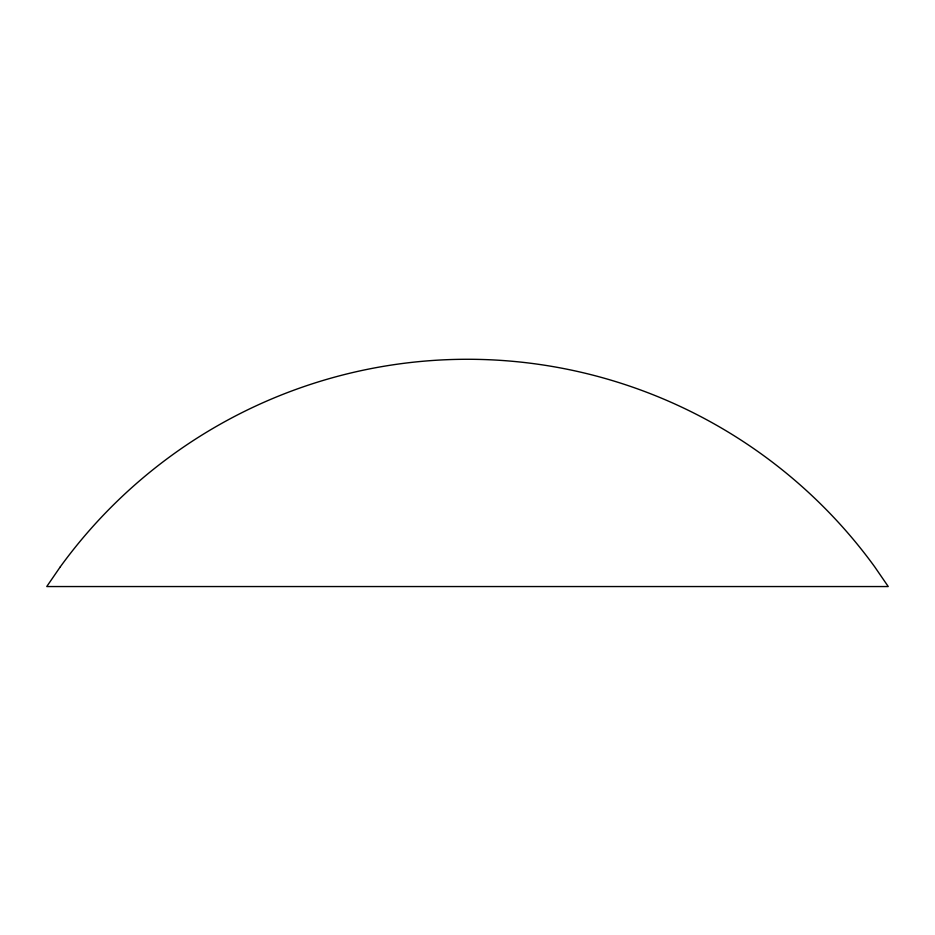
<?xml version="1.0" encoding="UTF-8"?>
<svg xmlns="http://www.w3.org/2000/svg" width="935" height="935" viewBox="0 0 935 935"><rect width="100%" height="100%" fill="white"/><g stroke="black" fill="none" stroke-linecap="round" stroke-linejoin="round"><path stroke-width="1.4" d="M60.378 566.715L46.75 586.549L888.25 586.549L874.622 566.715A503.229 503.229 0 0 0 60.378 566.715"/></g></svg>
